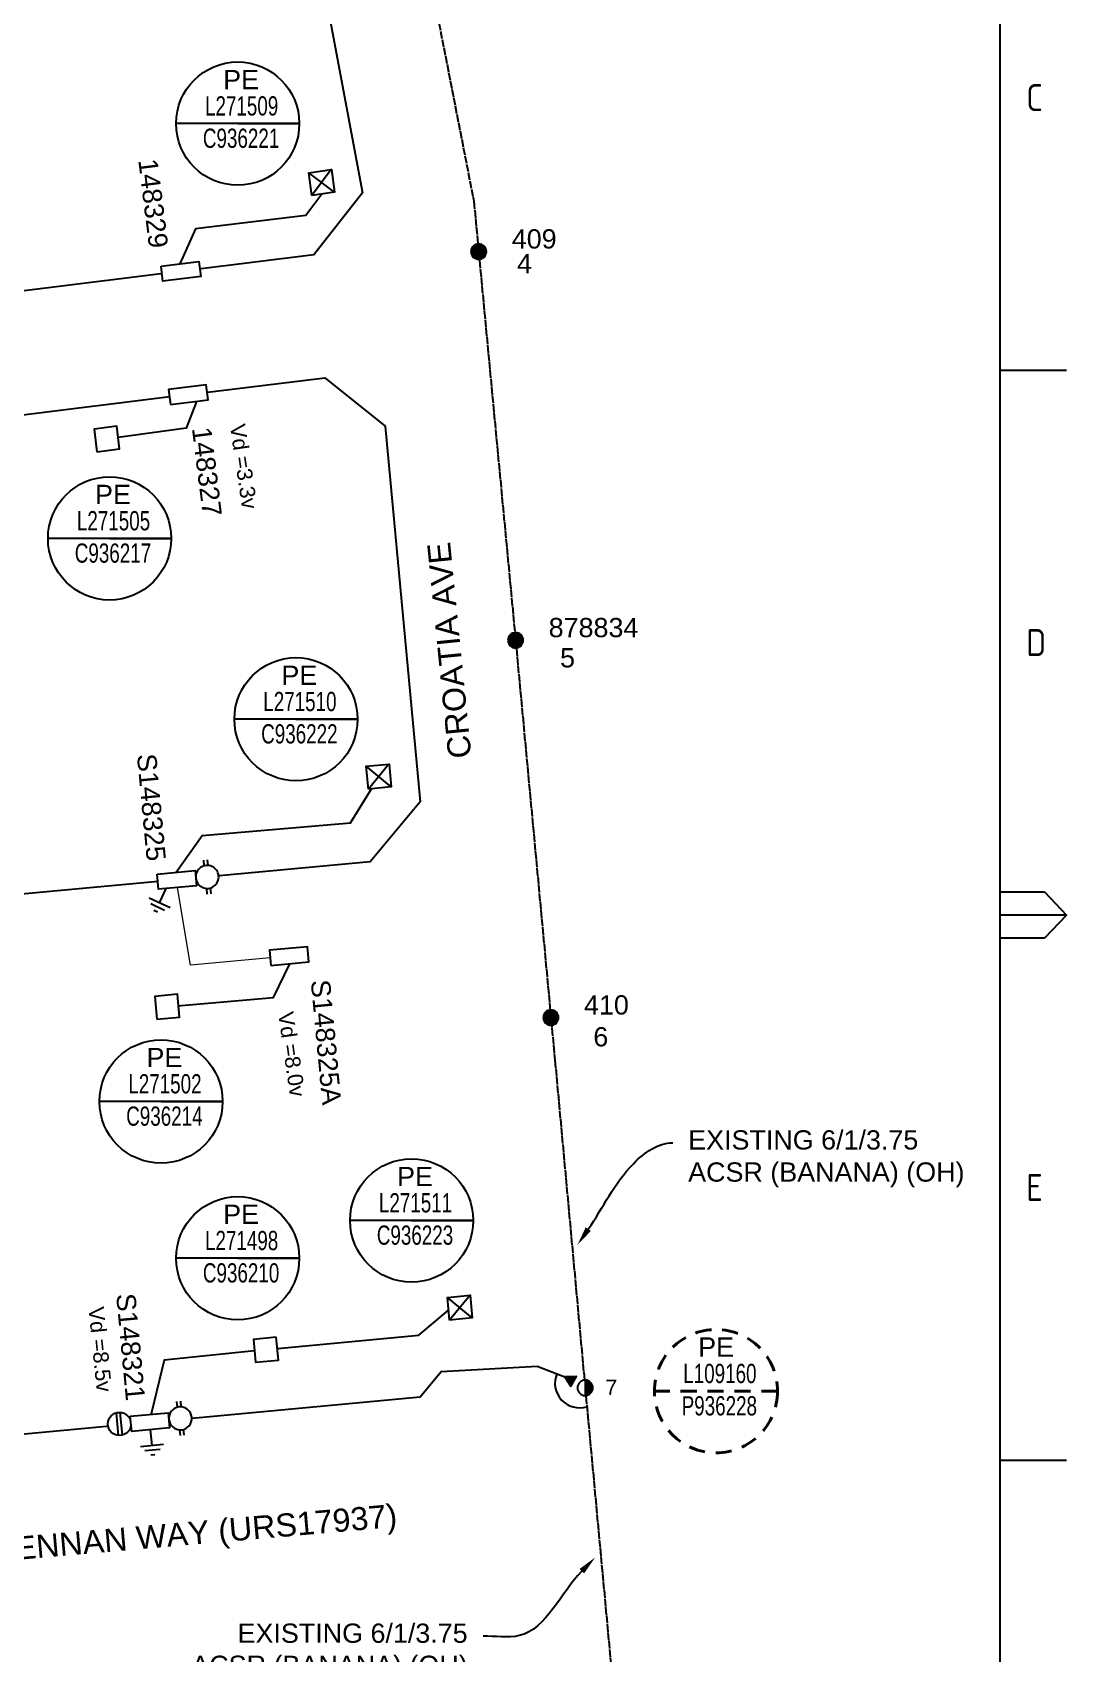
# Paper-space layout 'Sheet(2)' of a CAD drawing. Header units: metres. Extents: x -37 to 809, y -3 to 584.
# Drawn here: x 674.6 to 808.9, y 194.7 to 405.2 of the extents above; entities that cross this region are included whole.
import ezdxf
from ezdxf import colors
from ezdxf.entities.mleader import LeaderData, LeaderLine
from ezdxf.enums import TextEntityAlignment as Align
from ezdxf.math import Vec2, Vec3

# ---------------------------------------------------------------- set-up
doc = ezdxf.new("R2010")
doc.units = ezdxf.units.M
doc.linetypes.add('Cable Exist OH', pattern=[1, 1, 0])
doc.linetypes.add('Dash', pattern=[5, 3, -2])
doc.layers.get('0').update_dxf_attribs({"color": 6})
doc.layers.add('Cadastre Roads_SP_EXT', color=9, linetype='Continuous', lineweight=5)
for name, color, linetype in [('Equip_SP_SL_EXT', 7, 'Continuous'), ('Notes', 7, 'Continuous'), ('Notes_SP_MISC', 7, 'Continuous'), ('OH_Details_SP_MISC', 7, 'Continuous'), ('SupportsOH_SP_TR_HV_LV_SL_MOD', 3, 'Continuous'), ('SupportsOH_SP_TR_HV_LV_SL_NEW', 2, 'Continuous'), ('SupportsUG_SP_EXT', 7, 'Continuous'), ('SupportsUG_SP_LV_EXT', 7, 'Continuous')]:
    doc.layers.add(name, color=color, linetype=linetype)
doc.styles.add('ARIAL', font='arial.ttf', dxfattribs={"height": 2})
doc.styles.add('iecISOCP', font='isocp.shx')
doc.styles.add('POLE_LABEL', font='arial.ttf')
doc.styles.get("Standard").update_dxf_attribs({"font": 'arial.ttf'})
doc.linetypes.add('Cable 1', pattern='A,7,-3,["//",Standard,S=1.5,R=0,X=-2.1,Y=-0.7],-0.001', length=10.001)
doc.linetypes.add('Cable 4', pattern='A,5.25,-0.1,["o",Standard,S=2,R=0,X=1.2,Y=-0.7],-4', length=9.35)
doc.linetypes.add('Cable New UG', pattern='A,7,-0.25,["x",Standard,S=2,R=0,X=0.2,Y=-0.8],-2.1', length=9.35)

# ---------------------------------------------------------------- blocks, each defined once
blk = doc.blocks.new('A1_FRAME_TITLE')
at = {"layer": 'Notes', "linetype": 'Continuous'}
for p, q in [((844.88, 5.97), (844.88, 574.39)), ((844.87, 360.93), (853.87, 360.93)), ((844.88, 293.18), (850.87, 293.18)), ((850.87, 293.18), (853.87, 290.18)), ((853.87, 290.18), (844.87, 290.18)), ((853.87, 290.18), (850.87, 287.18)), ((850.87, 287.18), (844.88, 287.18)), ((844.87, 219.43), (853.87, 219.43))]:
    blk.add_line(p, q, dxfattribs=at)
blk.add_attdef('DRAFT_NUM', (9.35, 23.29), '', height=2.5, rotation=90)
at = {"layer": 'Notes', "style": 'iecISOCP'}
for s, p in [('C', (848.39, 394.56)), ('D', (848.39, 323.81)), ('E', (848.39, 253.06))]:
    blk.add_text(s, height=3.5, dxfattribs=at).set_placement(p)
at = {"layer": 'Notes', "style": 'iecISOCP', "flags": 8}
blk.add_attdef('VERSION_NO', text='', height=2.5, rotation=90, dxfattribs=at).set_placement((302.04, 43.81), align=Align.MIDDLE_CENTER)
at = {"layer": 'Notes', "style": 'iecISOCP'}
for tag, p in [('CAP_NO', (513.19, 43.46)), ('IE_NUM', (513.05, 37.81)), ('REF_No_1', (335.24, 32.31)), ('REF_1', (362.52, 32.31)), ('GEN_WO', (441.71, 31.76)), ('HV_SWITCH', (513.46, 32.16)), ('REF_No_2', (335.24, 26.31)), ('REF_2', (362.52, 26.31)), ('OH_WO', (441.71, 25.81)), ('UBD_REF', (513.05, 25.83)), ('REF_No_3', (335.24, 20.31)), ('REF_3', (362.52, 20.31)), ('UG_WO', (441.71, 20.05)), ('GIS_MAP_No', (513.05, 20.04)), ('REF_No_4', (335.24, 14.31)), ('REF_4', (362.52, 14.31)), ('SUB_WO', (441.71, 13.81)), ('HV_OP_DIAG', (513.33, 14.2)), ('LGA', (512.95, 7.78)), ('ExportID', (-11.47, 2.39))]:
    blk.add_attdef(tag, p, '', height=2.5, dxfattribs=at)
for tag, height, p in [('T1', 3.5, (684.37, 39.47)), ('T2', 3.5, (684.37, 34.35)), ('scale', 2.5, (567.76, 33.27)), ('T3', 3.5, (684.37, 28.92)), ('DRAWN', 2.5, (567.76, 24.93)), ('T4', 3.5, (684.37, 23.66)), ('T5', 3.5, (684.37, 18.23)), ('REV', 5, (840.57, 17.1)), ('DATE', 2.5, (567.76, 16.88)), ('T6', 3.5, (684.37, 12.97)), ('CHD', 2.5, (567.76, 8.37)), ('DESIGN', 2.5, (605.62, 9.15))]:
    blk.add_attdef(tag, text='', height=height, dxfattribs=at).set_placement(p, align=Align.CENTER)
blk.add_attdef('NUM', text='', height=7, dxfattribs=at).set_placement((812.88, 20.12), align=Align.MIDDLE_CENTER)
for tag, p in [('NS', (811.23, 8.12)), ('SHTS', (825.93, 8.12))]:
    blk.add_attdef(tag, text='', height=2.5, dxfattribs=at).set_placement(p, align=Align.MIDDLE)
at = {"layer": 'Notes', "style": 'iecISOCP', "flags": 1}
for tag, p in [('ProjectType', (-6.37, -26.8)), ('ProjectNumber', (3.01, -26.82)), ('DrawingNumber', (14.96, -26.8)), ('ProjectDescription', (27.02, -26.83)), ('ExportDate', (39.74, -26.79)), ('ExportUserName', (48.61, -26.8)), ('DesignerCompanyName', (60.94, -26.79)), ('ExportAreaOfInterest', (76.55, -26.81)), ('GIS_SUCCESS', (91.45, -26.78)), ('CAD_SUCCESS', (101.24, -26.78)), ('DEPOTCODE', (111.56, -26.88)), ('ExportCategories', (119.53, -26.8)), ('Comments', (133.84, -26.88))]:
    blk.add_attdef(tag, p, '', height=1, dxfattribs=at)
blk = doc.blocks.new('COLUMN_NEW')
at = {"flags": 1}
blk.add_attdef('Z', text='', height=0.2, dxfattribs=at).set_placement((1.5, -2.8), align=Align.MIDDLE_LEFT)
blk.add_wipeout([(-1.485, -1.485), (1.485, -1.485), (1.485, 1.485), (-1.485, 1.485)])
at = {"lineweight": -3}
blk.add_lwpolyline([(-1.485, -1.485), (1.485, -1.485), (1.485, 1.485), (-1.485, 1.485)], close=True, dxfattribs=at)
for tag, height, flags, p in [('ASSET_NUM', 2.5, 8, (2, 2)), ('STREET_CODE', 0.2, 9, (1.5, 0)), ('OWNED_BY', 0.2, 9, (1.5, -0.4)), ('OPERATED_BY', 0.2, 9, (1.5, -0.6)), ('STATE', 0.2, 9, (1.5, -1)), ('SUBURB', 0.2, 9, (1.5, -1.8)), ('STREETNAME', 0.2, 9, (1.5, -2)), ('COLUMN_TYPE', 0.2, 9, (1.5, -0.2)), ('USAGE', 0.2, 9, (1.5, -1.2)), ('MAINTAINED_BY', 0.2, 9, (1.5, -0.8)), ('LEGEND', 0.2, 9, (1.5, -1.4)), ('PARENT', 0.2, 9, (1.5, -1.6)), ('LOCATION', 0.2, 9, (1.5, -2.2)), ('NOTES', 0.2, 9, (1.5, -2.4)), ('LABEL_ALIGNMENT', 0.2, 9, (1.5, -2.6))]:
    blk.add_attdef(tag, text='', height=height, dxfattribs=dict(flags=flags)).set_placement(p, align=Align.MIDDLE_LEFT)
at = {"style": 'POLE_LABEL', "flags": 9}
blk.add_attdef('STRUCTURE_PLANT_NUMBER', text='', height=0.2, dxfattribs=at).set_placement((1.5, 0.242), align=Align.MIDDLE_LEFT)
blk = doc.blocks.new('PILLAR_NEW')
blk.add_wipeout([(-2.47, 0.99), (2.47, 0.99), (2.47, -0.99), (-2.47, -0.99)])
at = {"lineweight": -3}
blk.add_lwpolyline([(-2.47, 0.99), (2.47, 0.99), (2.47, -0.99), (-2.47, -0.99)], close=True, dxfattribs=at)
for tag, height, flags, p in [('ASSET_NUM', 2.5, 8, (2, 4)), ('STREET_CODE', 0.2, 9, (1.5, 2)), ('OWNED_BY', 0.2, 9, (1.5, 1.8)), ('OPERATED_BY', 0.2, 9, (1.5, 1.6)), ('STATE', 0.2, 9, (1.5, 1.2)), ('SUPPORT_TYPE', 0.2, 9, (1.5, 1)), ('SUBURB', 0.2, 9, (1.5, 0.2)), ('STREETNAME', 0.2, 9, (1.5, 0)), ('MAINTAINED_BY', 0.2, 9, (1.5, 1.4)), ('USAGE', 0.2, 9, (1.5, 0.8)), ('LEGEND', 0.2, 9, (1.5, 0.6)), ('PARENT', 0.2, 9, (1.5, 0.4)), ('Z', 0.2, 1, (1.5, -0.6)), ('LOCATION', 0.2, 9, (1.5, -0.2)), ('NOTES', 0.2, 9, (1.5, -0.4))]:
    blk.add_attdef(tag, text='', height=height, dxfattribs=dict(flags=flags)).set_placement(p, align=Align.MIDDLE_LEFT)
blk = doc.blocks.new('UGOH_NEW')
blk.add_hatch(color=256).paths.add_polyline_path([(-0.75, 1.7), (0.75, 1.7), (0, 3)])
at = {"color": 1}
blk.add_lwpolyline([(-0.75, 1.7), (0.75, 1.7), (0, 3)], close=True, dxfattribs=at)
for tag, flags, p in [('CONSTRUCTED_VOLTAGE', 9, (1.5, 0)), ('ACTUAL_STATUS', 9, (1.5, -1.6)), ('OPERATING_VOLTAGE', 9, (1.5, -0.2)), ('ORIENTATION', 9, (1.5, -0.4)), ('STATE', 9, (1.5, -0.6)), ('OWNED_BY', 9, (1.5, -1)), ('OPERATED_BY', 9, (1.5, -1.2)), ('TYPE', 1, (1.5, -2)), ('USAGE', 9, (1.5, -0.8)), ('MAINTAINED_BY', 9, (1.5, -1.4)), ('NUMBER_OF_PHASES', 9, (1.5, -1.8))]:
    blk.add_attdef(tag, text='', height=0.2, dxfattribs=dict(flags=flags)).set_placement(p, align=Align.MIDDLE_LEFT)
blk = doc.blocks.new('*U786')
for tag, flags, p in [('ACTUAL_STATUS', 9, (1.5, 0)), ('CONSTRUCTED_VOLTAGE', 9, (1.5, -0.2)), ('OPERATING_VOLTAGE', 9, (1.5, -0.6)), ('ORIENTATION', 9, (1.5, -0.8)), ('STATE', 9, (1.5, -1)), ('SWITCH_TYPE', 9, (1.5, -1.2)), ('OWNED_BY', 9, (1.5, -1.8)), ('OPERATED_BY', 9, (1.5, -2)), ('NO_PHASES', 9, (1.5, -0.4)), ('USAGE', 9, (1.5, -1.4)), ('NOTES', 9, (1.5, -1.6)), ('MAINTAINED_BY', 9, (1.5, -2.2)), ('TYPE', 9, (1.5, -2.6)), ('Z', 1, (1.5, -2.8)), ('NUMBER_OF_PHASES', 9, (1.5, -2.4))]:
    blk.add_attdef(tag, text='', height=0.2, dxfattribs=dict(flags=flags)).set_placement(p, align=Align.MIDDLE_LEFT)
blk.add_wipeout([(-1.06, 6.46), (-1.18, 6.32), (-1.29, 6.16), (-1.37, 5.99), (-1.43, 5.82), (-1.48, 5.63), (-1.49, 5.45), (-1.49, 5.26), (-1.46, 5.07), (-1.41, 4.89), (-1.33, 4.72), (-1.24, 4.56), (-1.12, 4.41), (-0.99, 4.28), (-0.84, 4.16), (-0.68, 4.07), (-0.51, 3.99), (-0.33, 3.94), (-0.14, 3.91), (0.05, 3.91), (0.23, 3.92), (0.42, 3.97), (0.59, 4.03), (0.76, 4.11), (0.92, 4.22), (1.06, 4.34), (1.18, 4.48), (1.29, 4.64), (1.37, 4.81), (1.43, 4.98), (1.48, 5.17), (1.49, 5.35), (1.49, 5.54), (1.46, 5.73), (1.41, 5.91), (1.33, 6.08), (1.24, 6.24), (1.12, 6.39), (0.99, 6.52), (0.84, 6.64), (0.68, 6.73), (0.51, 6.81), (0.33, 6.86), (0.14, 6.89), (-0.05, 6.89), (-0.23, 6.88), (-0.42, 6.83), (-0.59, 6.77), (-0.76, 6.69), (-0.92, 6.58)])
for p, q in [((-0.25, 3.92), (-0.25, 6.88)), ((0.25, 3.92), (0.25, 6.88))]:
    blk.add_line(p, q)
blk.add_circle((0, 5.4), 1.5)
blk = doc.blocks.new('*U787')
for tag, p, flags in [('ORIENTATION', (0, 0), 9), ('Z', (0, 0), 1), ('USAGE', (0, -0.2), 9), ('NOTES', (0, -0.4), 9)]:
    blk.add_attdef(tag, p, '', height=0.2, dxfattribs=dict(flags=flags))
blk.add_wipeout([(-1.17, 6.33), (-1.28, 6.18), (-1.36, 6.01), (-1.43, 5.84), (-1.47, 5.65), (-1.49, 5.47), (-1.49, 5.28), (-1.46, 5.09), (-1.41, 4.91), (-1.34, 4.74), (-1.25, 4.58), (-1.13, 4.43), (-1, 4.29), (-0.86, 4.18), (-0.7, 4.08), (-0.53, 4), (-0.35, 3.95), (-0.16, 3.91), (0.03, 3.91), (0.21, 3.92), (0.4, 3.96), (0.57, 4.02), (0.74, 4.1), (0.9, 4.21), (1.04, 4.33), (1.17, 4.47), (1.28, 4.62), (1.36, 4.79), (1.43, 4.96), (1.47, 5.15), (1.49, 5.33), (1.49, 5.52), (1.46, 5.71), (1.41, 5.89), (1.34, 6.06), (1.25, 6.22), (1.13, 6.37), (1, 6.51), (0.86, 6.62), (0.7, 6.72), (0.53, 6.8), (0.35, 6.85), (0.16, 6.89), (-0.03, 6.89), (-0.21, 6.88), (-0.4, 6.84), (-0.57, 6.78), (-0.74, 6.7), (-0.9, 6.59), (-1.04, 6.47)])
for p, q in [((-0.25, 6.87), (-0.25, 7.62)), ((0.25, 6.87), (0.25, 7.62)), ((-0.25, 3.93), (-0.25, 3.18)), ((0.25, 3.93), (0.25, 3.18))]:
    blk.add_line(p, q)
blk.add_lwpolyline([(1.49, 5.4, 1), (-1.49, 5.4, 1)], format="xyb", close=True)
blk = doc.blocks.new('SLANTERN_NUM_NEW')
blk.add_wipeout([(-0.31, 10), (-0.94, 9.96), (-1.57, 9.88), (-2.18, 9.76), (-2.79, 9.61), (-3.39, 9.41), (-3.97, 9.18), (-4.54, 8.91), (-5.09, 8.61), (-5.62, 8.27), (-6.13, 7.91), (-6.62, 7.5), (-7.07, 7.07), (-7.5, 6.62), (-7.91, 6.13), (-8.27, 5.62), (-8.61, 5.09), (-8.91, 4.54), (-9.18, 3.97), (-9.41, 3.39), (-9.61, 2.79), (-9.76, 2.18), (-9.88, 1.57), (-9.96, 0.94), (-10, 0.31), (-10, -0.31), (-9.96, -0.94), (-9.88, -1.57), (-9.76, -2.18), (-9.61, -2.79), (-9.41, -3.39), (-9.18, -3.97), (-8.91, -4.54), (-8.61, -5.09), (-8.27, -5.62), (-7.91, -6.13), (-7.5, -6.62), (-7.07, -7.07), (-6.62, -7.5), (-6.13, -7.91), (-5.62, -8.27), (-5.09, -8.61), (-4.54, -8.91), (-3.97, -9.18), (-3.39, -9.41), (-2.79, -9.61), (-2.18, -9.76), (-1.57, -9.88), (-0.94, -9.96), (-0.31, -10), (0.31, -10), (0.94, -9.96), (1.57, -9.88), (2.18, -9.76), (2.79, -9.61), (3.39, -9.41), (3.97, -9.18), (4.54, -8.91), (5.09, -8.61), (5.62, -8.27), (6.13, -7.91), (6.62, -7.5), (7.07, -7.07), (7.5, -6.62), (7.91, -6.13), (8.27, -5.62), (8.61, -5.09), (8.91, -4.54), (9.18, -3.97), (9.41, -3.39), (9.61, -2.79), (9.76, -2.18), (9.88, -1.57), (9.96, -0.94), (10, -0.31), (10, 0.31), (9.96, 0.94), (9.88, 1.57), (9.76, 2.18), (9.61, 2.79), (9.41, 3.39), (9.18, 3.97), (8.91, 4.54), (8.61, 5.09), (8.27, 5.62), (7.91, 6.13), (7.5, 6.62), (7.07, 7.07), (6.62, 7.5), (6.13, 7.91), (5.62, 8.27), (5.09, 8.61), (4.54, 8.91), (3.97, 9.18), (3.39, 9.41), (2.79, 9.61), (2.18, 9.76), (1.57, 9.88), (0.94, 9.96), (0.31, 10)])
at = {"linetype": 'Continuous'}
blk.add_line((8, 0), (-8, 0), dxfattribs=at)
blk.add_line((0, 0), (8, 0))
blk.add_circle((0, 0), 8, dxfattribs=at)
at = {"linetype": 'Cable 4', "insert": (-1.89, 6.96), "char_height": 2.5, "attachment_point": 1}
blk.add_mtext_dynamic_manual_height_columns('PE', width=4.2424, gutter_width=4, heights=[0], dxfattribs=at)
at = {"width": 0.7}
for tag, p in [('SNUMBER', (0.51, 1.05)), ('CNUMBER', (0.44, -3.15))]:
    blk.add_attdef(tag, text='', height=2.5, dxfattribs=at).set_placement(p, align=Align.CENTER)
at = {"flags": 1}
blk.add_attdef('Z', (0, 0), '', height=0.2, dxfattribs=at)
blk = doc.blocks.new('Earth')
for p, q in [((0, -2.04), (0, 0)), ((-1.5, -2.04), (1.5, -2.04)), ((-1, -2.64), (1, -2.64)), ((-0.25, -3.24), (0.25, -3.24))]:
    blk.add_line(p, q)
blk = doc.blocks.new('POLE_EXT')
blk.add_hatch(color=256).paths.add_polyline_path([(-1, 0, 1), (1, 0, 1)])
blk.add_lwpolyline([(-1, 0, 1), (1, 0, 1)], format="xyb", close=True)
for tag, height, flags, p in [('pNumber', 2.5, 8, (-17.84, 2.07)), ('OWNED_BY', 0.2, 9, (1.35, -0.4)), ('SPECIAL_USE', 0.2, 9, (1.35, -0.8)), ('STATE', 0.2, 9, (1.35, -1)), ('cLV', 0.2, 9, (1.35, -1.4)), ('hDepth', 0.2, 9, (1.35, -1.6)), ('hDia', 0.2, 9, (1.35, -1.8)), ('cHV', 0.2, 9, (1.35, -2)), ('PARENT', 0.2, 9, (1.35, -0.6)), ('USAGE', 0.2, 9, (1.35, -1.2)), ('LBRACKET', 0.2, 9, (1.35, -2.2)), ('cLinedev', 0.2, 9, (1.35, -3.4)), ('pExisting', 0.2, 9, (1.35, -3.8)), ('LExisting', 0.2, 9, (1.35, -2.4)), ('LANTNUMBER', 0.2, 9, (1.35, -2.6)), ('LOther', 0.2, 9, (1.35, -2.8)), ('LRemove', 0.2, 9, (1.35, -3)), ('LEGEND', 0.2, 9, (1.35, -3.2)), ('LOCATION', 0.2, 9, (1.35, -3.6)), ('PFNUMBER', 0.2, 9, (1.35, -4)), ('NEWPFNUMBER', 0.2, 9, (1.35, -4.2)), ('pFooting', 0.2, 9, (1.35, -4.4)), ('pNew', 0.2, 9, (1.35, -4.6)), ('pRelocate', 0.2, 9, (1.35, -5)), ('pRemove', 0.2, 9, (1.35, -5.2)), ('pReplace', 0.2, 9, (1.35, -5.4)), ('pStay', 0.2, 9, (1.35, -5.6)), ('pType', 0.2, 9, (1.35, -5.8)), ('cspan', 0.2, 9, (1.35, -6)), ('STREETNAME', 0.2, 9, (1.35, -6.2)), ('SUBURB', 0.2, 9, (1.35, -6.4)), ('OPERATED_BY', 0.2, 9, (1.36, -7.01)), ('NOTES', 0.2, 9, (1.35, -6.6)), ('MAINTAINED_BY', 0.2, 9, (1.36, -6.81))]:
    blk.add_attdef(tag, text='', height=height, dxfattribs=dict(flags=flags)).set_placement(p, align=Align.MIDDLE_LEFT)
at = {"style": 'POLE_LABEL'}
for tag, height, flags, p in [('ASSET_NUM', 2.5, 8, (2, 2)), ('STRUCTURE_PLANT_NUMBER', 0.2, 9, (1.35, 0.03)), ('STREET_CODE', 0.2, 9, (1.35, -0.2))]:
    blk.add_attdef(tag, text='', height=height, dxfattribs=dict(at, flags=flags)).set_placement(p, align=Align.MIDDLE_LEFT)
at = {"flags": 1}
blk.add_attdef('Z', (1.35, -7.33), '', height=0.2, dxfattribs=at)
blk = doc.blocks.new('POLE_REPLACE_NEW')
for tag, flags, p in [('LExisting', 9, (1.5, -2.2)), ('cLinedev', 9, (1.5, -3.2)), ('LANTNUMBER', 9, (1.5, -2.4)), ('LOther', 9, (1.5, -2.6)), ('LRemove', 9, (1.5, -2.8)), ('LEGEND', 9, (1.5, -3)), ('pExisting', 9, (1.5, -3.4)), ('PFNUMBER', 9, (1.5, -3.6)), ('NEWPFNUMBER', 9, (1.5, -3.8)), ('pFooting', 9, (1.5, -4)), ('pNew', 9, (1.5, -4.2)), ('cspan', 9, (1.5, -5.6)), ('SUBURB', 9, (1.5, -5.8)), ('STREETNAME', 9, (1.5, -6)), ('pNumber', 9, (1.5, -4.4)), ('pRelocate', 9, (1.5, -4.6)), ('pRemove', 9, (1.5, -4.8)), ('pReplace', 9, (1.5, -5)), ('pStay', 9, (1.5, -5.2)), ('pType', 9, (1.5, -5.4)), ('LOCATION', 9, (1.5, -6.2)), ('NOTES', 9, (1.5, -6.4)), ('OPERATED_BY', 9, (1.5, -6.6)), ('Z', 1, (1.5, -7)), ('MAINTAINED_BY', 9, (1.5, -6.8))]:
    blk.add_attdef(tag, text='', height=0.2, dxfattribs=dict(flags=flags)).set_placement(p, align=Align.MIDDLE_LEFT)
blk.add_wipeout([(0, 1), (-0.13, 0.99), (-0.25, 0.97), (-0.37, 0.93), (-0.48, 0.88), (-0.59, 0.81), (-0.68, 0.73), (-0.77, 0.64), (-0.84, 0.54), (-0.9, 0.43), (-0.95, 0.31), (-0.98, 0.19), (-1, 0.06), (-1, -0.06), (-0.98, -0.19), (-0.95, -0.31), (-0.9, -0.43), (-0.84, -0.54), (-0.77, -0.64), (-0.68, -0.73), (-0.59, -0.81), (-0.48, -0.88), (-0.37, -0.93), (-0.25, -0.97), (-0.13, -0.99), (0, -1), (0.13, -0.99), (0.25, -0.97), (0.37, -0.93), (0.48, -0.88), (0.59, -0.81), (0.68, -0.73), (0.77, -0.64), (0.84, -0.54), (0.9, -0.43), (0.95, -0.31), (0.98, -0.19), (1, -0.06), (1, 0.06), (0.98, 0.19), (0.95, 0.31), (0.9, 0.43), (0.84, 0.54), (0.77, 0.64), (0.68, 0.73), (0.59, 0.81), (0.48, 0.88), (0.37, 0.93), (0.25, 0.97), (0.13, 0.99)])
h = blk.add_hatch(color=256)
edge = h.paths.add_edge_path()
edge.add_arc((0, 0), 1, 270, 450)
edge.add_line((0, 1), (0, -1))
blk.add_lwpolyline([(0, 1), (0, -1)])
at = {"lineweight": -3}
blk.add_arc((0, 0), 1, 90, 270, dxfattribs=at)
blk.add_arc((0, 0), 1, 270, 90)
for tag, height, flags, p in [('ASSET_NUM', 2.5, 8, (2, 2)), ('STREET_CODE', 0.2, 9, (1.5, 0)), ('OWNED_BY', 0.2, 9, (1.5, -0.2)), ('SPECIAL_USE', 0.2, 9, (1.5, -0.6)), ('STATE', 0.2, 9, (1.5, -0.8)), ('cLV', 0.2, 9, (1.5, -1.2)), ('cHV', 0.2, 9, (1.5, -1.8)), ('PARENT', 0.2, 9, (1.5, -0.4)), ('USAGE', 0.2, 9, (1.5, -1)), ('hDepth', 0.2, 9, (1.5, -1.4)), ('hDia', 0.2, 9, (1.5, -1.6)), ('LBRACKET', 0.2, 9, (1.5, -2))]:
    blk.add_attdef(tag, text='', height=height, dxfattribs=dict(flags=flags)).set_placement(p, align=Align.MIDDLE_LEFT)
at = {"style": 'POLE_LABEL', "flags": 9}
blk.add_attdef('STRUCTURE_PLANT_NUMBER', text='', height=0.2, dxfattribs=at).set_placement((1.5, 0.24), align=Align.MIDDLE_LEFT)
blk = doc.blocks.new('SLANTERN_NUM_EXT')
blk.add_wipeout([(-0.31, 10), (-0.94, 9.96), (-1.57, 9.88), (-2.18, 9.76), (-2.79, 9.61), (-3.39, 9.41), (-3.97, 9.18), (-4.54, 8.91), (-5.09, 8.61), (-5.62, 8.27), (-6.13, 7.91), (-6.62, 7.5), (-7.07, 7.07), (-7.5, 6.62), (-7.91, 6.13), (-8.27, 5.62), (-8.61, 5.09), (-8.91, 4.54), (-9.18, 3.97), (-9.41, 3.39), (-9.61, 2.79), (-9.76, 2.18), (-9.88, 1.57), (-9.96, 0.94), (-10, 0.31), (-10, -0.31), (-9.96, -0.94), (-9.88, -1.57), (-9.76, -2.18), (-9.61, -2.79), (-9.41, -3.39), (-9.18, -3.97), (-8.91, -4.54), (-8.61, -5.09), (-8.27, -5.62), (-7.91, -6.13), (-7.5, -6.62), (-7.07, -7.07), (-6.62, -7.5), (-6.13, -7.91), (-5.62, -8.27), (-5.09, -8.61), (-4.54, -8.91), (-3.97, -9.18), (-3.39, -9.41), (-2.79, -9.61), (-2.18, -9.76), (-1.57, -9.88), (-0.94, -9.96), (-0.31, -10), (0.31, -10), (0.94, -9.96), (1.57, -9.88), (2.18, -9.76), (2.79, -9.61), (3.39, -9.41), (3.97, -9.18), (4.54, -8.91), (5.09, -8.61), (5.62, -8.27), (6.13, -7.91), (6.62, -7.5), (7.07, -7.07), (7.5, -6.62), (7.91, -6.13), (8.27, -5.62), (8.61, -5.09), (8.91, -4.54), (9.18, -3.97), (9.41, -3.39), (9.61, -2.79), (9.76, -2.18), (9.88, -1.57), (9.96, -0.94), (10, -0.31), (10, 0.31), (9.96, 0.94), (9.88, 1.57), (9.76, 2.18), (9.61, 2.79), (9.41, 3.39), (9.18, 3.97), (8.91, 4.54), (8.61, 5.09), (8.27, 5.62), (7.91, 6.13), (7.5, 6.62), (7.07, 7.07), (6.62, 7.5), (6.13, 7.91), (5.62, 8.27), (5.09, 8.61), (4.54, 8.91), (3.97, 9.18), (3.39, 9.41), (2.79, 9.61), (2.18, 9.76), (1.57, 9.88), (0.94, 9.96), (0.31, 10)])
at = {"linetype": 'Dash', "lineweight": 40, "ltscale": 0.7}
blk.add_line((8, 0), (-8, 0), dxfattribs=at)
blk.add_circle((0, 0), 8, dxfattribs=at)
at = {"lineweight": 40, "width": 0.7}
for tag, p in [('SNUMBER', (0.51, 1.05)), ('CNUMBER', (0.44, -3.15))]:
    blk.add_attdef(tag, text='', height=2.5, dxfattribs=at).set_placement(p, align=Align.CENTER)
at = {"lineweight": 40, "flags": 1}
blk.add_attdef('Z', (0, 0), '', height=0.2, dxfattribs=at)

psp = doc.layouts.new('Sheet(2)')

# ---------------------------------------------------------------- linework, layer by layer
at = {"layer": 'Notes', "linetype": 'Cable New UG', "flags": 128}
for points in [[(706.62, 430.56), (710.08, 419.6), (712.76, 409.54), (717.46, 384.34), (711.16, 376.28), (641.43, 367.65), (630.81, 366.38), (623.04, 365.91), (617.48, 373.3), (638.16, 443.88), (641.03, 444.6), (636.85, 459.22)], [(694.85, 358.14), (712.56, 360.33), (720.4, 354.04), (724.94, 305.28), (718.47, 297.48), (633.97, 289.67), (631.75, 289.68), (627.41, 290.09), (602.62, 297.07), (587.87, 298.08), (552, 309.02), (557.13, 326.25)], [(694.85, 358.14), (645.23, 351.99), (635.26, 350.76), (625.44, 350.01), (617.55, 349.93), (610, 344.52), (599.87, 345.93), (587.47, 303.77), (561.55, 311.67), (564.84, 324.15)], [(552.35, 323.92), (546.65, 304.57), (582.56, 293.99), (579.7, 284.21), (590.3, 280.88), (577.64, 237.21), (582.48, 228.31), (609.67, 220.68), (619.71, 219.34), (629.34, 219.2), (639.27, 220.02), (724.95, 228.01), (727.7, 231.31), (740.17, 231.99), (743.77, 230.63)]]:
    psp.add_lwpolyline(points, dxfattribs=at)
at = {"layer": 'Notes', "linetype": 'Cable Exist OH'}
for points in [[(724.43, 421.54), (731.94, 383.2), (737.35, 326.25)], [(737.35, 326.25), (742.46, 271.75)], [(742.46, 271.75), (746.39, 229.19)], [(746.39, 229.19), (750.2, 188.32), (750.91, 180.94)]]:
    psp.add_lwpolyline(points, dxfattribs=at)
at = {"layer": 'Notes', "linetype": 'Cable 1', "lineweight": 0, "flags": 128}
psp.add_lwpolyline([(705.49, 285.02), (695.14, 284.07), (693.45, 294.15)], dxfattribs=at)
at = {"layer": 'Notes', "linetype": 'Cable 4', "flags": 128}
psp.add_lwpolyline([(691.94, 278.67), (705.92, 279.86), (708.04, 284.26)], dxfattribs=at)
at = {"layer": 'Notes', "linetype": 'Continuous'}
psp.add_arc((745.66, 229.8), 3.2, 157.2704, 287.4503, dxfattribs=at)

# ---------------------------------------------------------------- block references
at = {"layer": 'Notes', "linetype": 'Cable New UG', "rotation": 61.21540070439545}
psp.add_blockref('UGOH_NEW', (746.4, 229.19), dxfattribs=at)
at = {"layer": 'SupportsOH_SP_TR_HV_LV_SL_MOD'}
ref = psp.add_blockref('POLE_EXT', (737.35, 326.25), dxfattribs=at)
ref.add_attrib('ASSET_NUM', '878834', dxfattribs={"layer": '0', "height": 2.5, "style": 'POLE_LABEL'}).set_placement((741.65, 327.9), align=Align.MIDDLE_LEFT)
ref.add_attrib('PNUMBER', '5', (743.13, 322.73), dxfattribs={"layer": '0', "height": 2.5})
at = {"layer": 'SupportsUG_SP_EXT', "xscale": 0.958}
psp.add_blockref('A1_FRAME_TITLE', (-9.08, 0.39), dxfattribs=at)
at = {"layer": 'SupportsUG_SP_LV_EXT'}
ref = psp.add_blockref('POLE_EXT', (732.56, 376.71), dxfattribs=at)
ref.add_attrib('ASSET_NUM', '409', dxfattribs={"layer": '0', "height": 2.5, "style": 'POLE_LABEL'}).set_placement((736.86, 378.36), align=Align.MIDDLE_LEFT)
ref.add_attrib('PNUMBER', '4', (737.54, 373.91), dxfattribs={"layer": '0', "height": 2.5})
ref = psp.add_blockref('POLE_EXT', (741.94, 277.26), dxfattribs=at)
ref.add_attrib('ASSET_NUM', '410', dxfattribs={"layer": '0', "height": 2.5, "style": 'POLE_LABEL'}).set_placement((746.24, 278.91), align=Align.MIDDLE_LEFT)
ref.add_attrib('PNUMBER', '6', (747.45, 273.52), dxfattribs={"layer": '0', "height": 2.5})

# ---------------------------------------------------------------- texts
at = {"layer": 'Cadastre Roads_SP_EXT', "color": 7}
psp.add_text('BRENNAN WAY (URS17937)', height=3, rotation=4.9516, dxfattribs=at).set_placement((666.62, 206.34))
at = {"layer": 'Notes', "color": 7, "style": 'ARIAL'}
for s, rotation, p in [('Vd =3.3v', 278.36, (700.24, 354.17)), ('Vd =8.5v', 275.6136, (681.87, 239.63))]:
    psp.add_text(s, height=2, rotation=rotation, dxfattribs=at).set_placement(p)
at = {"layer": 'Notes'}
psp.add_text('CROATIA AVE', height=3, rotation=95.6878, dxfattribs=at).set_placement((731.63, 311.06))

# ---------------------------------------------------------------- next in the draw order: block references
at = {"layer": 'Equip_SP_SL_EXT'}
psp.add_blockref('SLANTERN_NUM_EXT', (763.38, 228.76), dxfattribs=at).add_auto_attribs({'SNUMBER': 'L109160', 'CNUMBER': 'P936228'})
at = {"layer": 'Notes'}
ref = psp.add_blockref('PILLAR_NEW', (693.88, 374.16), dxfattribs=dict(at, rotation=7.060746089602029))
ref.add_attrib('ASSET_NUM', '148329', dxfattribs={"layer": '0', "height": 2.5, "rotation": 277.0607}).set_placement((689.58, 388.75), align=Align.MIDDLE_LEFT)
at = {"layer": 'Notes', "xscale": -1}
for p, rotation in [((712.16, 385.68), 277.9579358616899), ((719.58, 308.55), 275.5309896310832), ((730.11, 239.6), 275.5309896310832)]:
    psp.add_blockref('COLUMN_NEW', p, dxfattribs=dict(at, rotation=rotation))
at = {"layer": 'Notes'}
ref = psp.add_blockref('PILLAR_NEW', (694.85, 358.14), dxfattribs=dict(at, xscale=-1, rotation=187.0607460805886))
ref.add_attrib('ASSET_NUM', '148327', dxfattribs={"layer": '0', "height": 2.5, "rotation": 277.0607}).set_placement((696.55, 353.93), align=Align.MIDDLE_LEFT)
for p, rotation in [((684.27, 352.38), 7.060690577723918), ((692.1, 278.67), 5.319390296760957), ((704.93, 234.14), 185.3288930167272)]:
    psp.add_blockref('COLUMN_NEW', p, dxfattribs=dict(at, rotation=rotation))
ref = psp.add_blockref('PILLAR_NEW', (693.35, 295.14), dxfattribs=dict(at, rotation=5.319432693474739))
ref.add_attrib('ASSET_NUM', 'S148325', dxfattribs={"layer": '0', "height": 2.5, "rotation": 275.3194}).set_placement((689.41, 311.52), align=Align.MIDDLE_LEFT)
ref = psp.add_blockref('PILLAR_NEW', (707.95, 285.25), dxfattribs=dict(at, xscale=-1, rotation=185.3193944451942))
ref.add_attrib('ASSET_NUM', 'S148325A', dxfattribs={"layer": '0', "height": 2.5, "rotation": 275.3194}).set_placement((711.99, 282.18), align=Align.MIDDLE_LEFT)
at = {"layer": 'Notes', "linetype": 'Cable New UG'}
for name, p, rotation in [('*U787', (694.31, 219.85), 5.319432686255924), ('*U786', (686.4, 219.13), 5.328893012237242)]:
    psp.add_blockref(name, p, dxfattribs=dict(at, rotation=rotation))
at = {"layer": 'SupportsOH_SP_TR_HV_LV_SL_NEW'}
ref = psp.add_blockref('POLE_REPLACE_NEW', (746.39, 229.19), dxfattribs=at)
ref.add_attrib('pNumber', '7', dxfattribs={"layer": '0', "height": 2}).set_placement((749.01, 229.25), align=Align.MIDDLE_LEFT)

# ---------------------------------------------------------------- next in the draw order: leaders
at = {"layer": 'OH_Details_SP_MISC'}
ml = psp.add_multileader_mtext('Standard', dxfattribs=at)
ml.set_content('EXISTING 6/1/3.75 ACSR (BANANA) (OH)', color=256)
ml.set_leader_properties()
ml.build(insert=Vec2(0, 0))
ml.multileader.update_dxf_attribs({"leader_type": 2, "arrow_head_size": 2.5})
ctx = ml.context
ctx.base_point, ctx.char_height, ctx.arrow_head_size, ctx.plane_origin = Vec3(757.77, 261.01), 2.5, 2.5, Vec3(895.16, 218.72)
notes = []
notes.append((ctx, [(1, (1, 1, 0), (749.77, 261.01), (1, 0), 8, [(0, [(745.38, 247.74), (752.66, 258.29)], 0, [])])]))
ctx.mtext.insert, ctx.mtext.width, ctx.mtext.flow_direction = Vec3(759.77, 262.63), 36.3722, 5
ctx.mtext.has_bg_fill, ctx.mtext.bg_color, ctx.mtext.bg_scale_factor, ctx.mtext.bg_transparency, ctx.mtext.use_window_bg_color = 1, -1027028792, 1.5, 0, 1
ml = psp.add_multileader_mtext('Standard', dxfattribs=at)
ml.set_content('EXISTING 6/1/3.75 ACSR (BANANA) (OH)', color=256)
ml.set_leader_properties()
ml.build(insert=Vec2(0, 0))
ml.multileader.update_dxf_attribs({"leader_type": 2, "arrow_head_size": 2.5})
ctx = ml.context
ctx.base_point, ctx.char_height, ctx.arrow_head_size, ctx.plane_origin = Vec3(693.36, 196.97), 2.5, 2.5, Vec3(830.75, 154.67)
ctx.text_align_type = 2
notes.append((ctx, [(0, (1, 1, 0), (741.13, 196.97), (-1, 0), 8, [(0, [(747.7, 207.18), (737.83, 197.03)], 0, [])])]))
ctx.mtext.insert, ctx.mtext.width, ctx.mtext.alignment, ctx.mtext.flow_direction = Vec3(731.13, 198.59), 36.3722, 3, 5
ctx.mtext.has_bg_fill, ctx.mtext.bg_color, ctx.mtext.bg_scale_factor, ctx.mtext.bg_transparency, ctx.mtext.use_window_bg_color = 1, -1027028792, 1.5, 0, 1
for ctx, leaders in notes:
    for number, flags, end, landing, length, lines in leaders:
        leader = LeaderData()
        leader.index, (leader.has_last_leader_line, leader.has_dogleg_vector, leader.attachment_direction) = number, flags
        leader.last_leader_point, leader.dogleg_vector, leader.dogleg_length = Vec3(end), Vec3(landing), length
        for number, points, colour, breaks in lines:
            line = LeaderLine()
            line.index, line.vertices, line.color, line.breaks = number, Vec3.list(points), colors.encode_raw_color(colour), breaks
            leader.lines.append(line)
        ctx.leaders.append(leader)

# ---------------------------------------------------------------- next in the draw order: linework, layer by layer
at = {"layer": 'Notes', "linetype": 'Cable 4', "flags": 128}
for points in [[(712.17, 384.18), (710.1, 381.4), (695.79, 379.67), (693.76, 375.14)], [(695.91, 357.27), (694.58, 353.78), (685.74, 352.56)], [(706.41, 234.28), (724.79, 236.05), (728.65, 239.29)], [(703.45, 234), (691.73, 232.78), (689.76, 224.73)]]:
    psp.add_lwpolyline(points, dxfattribs=at)

# ---------------------------------------------------------------- next in the draw order: block references
at = {"layer": 'Notes'}
for p, values in [((684.62, 339.47), {'SNUMBER': 'L271505', 'CNUMBER': 'C936217'}), ((723.85, 250.92), {'SNUMBER': 'L271511', 'CNUMBER': 'C936223'})]:
    psp.add_blockref('SLANTERN_NUM_NEW', p, dxfattribs=at).add_auto_attribs(values)
at = {"layer": 'Notes', "linetype": 'Cable New UG', "rotation": 5.319432686255924}
psp.add_blockref('*U787', (697.8, 290.15), dxfattribs=at)
at = {"layer": 'Notes', "lineweight": 0, "rotation": 334.6850381086401}
psp.add_blockref('Earth', (691.99, 294.02), dxfattribs=at)

# ---------------------------------------------------------------- next in the draw order: texts
at = {"layer": 'Notes', "color": 7, "style": 'ARIAL'}
psp.add_text('Vd =8.0v', height=2, rotation=278.1243, dxfattribs=at).set_placement((706.5, 277.87))

# ---------------------------------------------------------------- next in the draw order: leaders
at = {"layer": 'Notes'}
ml = psp.add_multileader_mtext('Standard', dxfattribs=at)
ml.set_content('PE', color=256)
ml.set_leader_properties()
ml.build(insert=Vec2(0, 0))
ml.multileader.update_dxf_attribs({"leader_type": 0, "arrow_head_size": 2.5})
ctx = ml.context
ctx.base_point, ctx.char_height, ctx.arrow_head_size, ctx.plane_origin = Vec3(759.3, 234.49), 2.5, 2.5, Vec3(755.98, 220.4)
ctx.text_align_type = 1
notes = []
notes.append((ctx, [(0, (1, 1, 0), (751.3, 234.49), (1, 0), 8, [(0, [(755.98, 220.4)], 0, [])])]))
ctx.mtext.insert, ctx.mtext.alignment, ctx.mtext.flow_direction = Vec3(763.4, 235.74), 2, 5
for ctx, leaders in notes:
    for number, flags, end, landing, length, lines in leaders:
        leader = LeaderData()
        leader.index, (leader.has_last_leader_line, leader.has_dogleg_vector, leader.attachment_direction) = number, flags
        leader.last_leader_point, leader.dogleg_vector, leader.dogleg_length = Vec3(end), Vec3(landing), length
        for number, points, colour, breaks in lines:
            line = LeaderLine()
            line.index, line.vertices, line.color, line.breaks = number, Vec3.list(points), colors.encode_raw_color(colour), breaks
            leader.lines.append(line)
        ctx.leaders.append(leader)

# ---------------------------------------------------------------- next in the draw order: linework, layer by layer
at = {"layer": 'Notes', "linetype": 'Cable 4', "flags": 128}
for points in [[(693.26, 296.13), (696.63, 300.91), (715.93, 302.54), (718.62, 306.97)], [(731.73, 238.27), (728.49, 240.94)], [(731.45, 241.22), (728.78, 237.98)]]:
    psp.add_lwpolyline(points, dxfattribs=at)

# ---------------------------------------------------------------- next in the draw order: block references
at = {"layer": 'Notes'}
psp.add_blockref('SLANTERN_NUM_NEW', (701.26, 393.33), dxfattribs=at).add_auto_attribs({'SNUMBER': 'L271509', 'CNUMBER': 'C936221'})
ref = psp.add_blockref('PILLAR_NEW', (689.86, 224.74), dxfattribs=dict(at, rotation=5.319432693474739))
ref.add_attrib('ASSET_NUM', 'S148321', dxfattribs={"layer": '0', "height": 2.5, "rotation": 275.3194}).set_placement((686.71, 241.45), align=Align.MIDDLE_LEFT)

# ---------------------------------------------------------------- next in the draw order: linework, layer by layer
at = {"layer": 'Notes', "linetype": 'Cable 4', "flags": 128}
for points in [[(713.42, 387.35), (710.89, 384)], [(713.84, 384.41), (710.48, 386.94)]]:
    psp.add_lwpolyline(points, dxfattribs=at)

# ---------------------------------------------------------------- next in the draw order: block references
at = {"layer": 'Notes'}
for p, values in [((708.83, 316), {'SNUMBER': 'L271510', 'CNUMBER': 'C936222'}), ((701.26, 246.02), {'SNUMBER': 'L271498', 'CNUMBER': 'C936210'})]:
    psp.add_blockref('SLANTERN_NUM_NEW', p, dxfattribs=at).add_auto_attribs(values)
at = {"layer": 'Notes_SP_MISC', "color": 1, "rotation": 5.10326022821377}
psp.add_blockref('Earth', (689.95, 223.76), dxfattribs=at)

# ---------------------------------------------------------------- next in the draw order: linework, layer by layer
at = {"layer": 'Notes', "linetype": 'Cable 4', "flags": 128}
for points in [[(721.2, 307.22), (717.96, 309.89)], [(720.91, 310.18), (718.24, 306.93)]]:
    psp.add_lwpolyline(points, dxfattribs=at)

# ---------------------------------------------------------------- next in the draw order: block references
at = {"layer": 'Notes'}
psp.add_blockref('SLANTERN_NUM_NEW', (691.3, 266.37), dxfattribs=at).add_auto_attribs({'SNUMBER': 'L271502', 'CNUMBER': 'C936214'})

doc.saveas('drawing.dxf')
